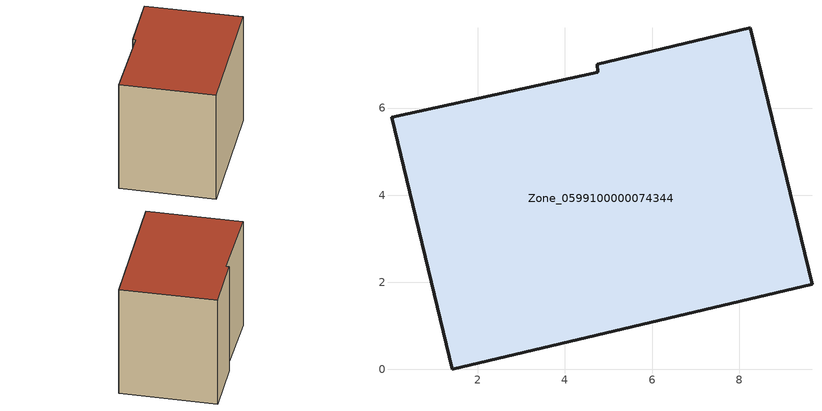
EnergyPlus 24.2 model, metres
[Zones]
Zone_0599100000074344
 floor ground (C_G): 0.02,5.79 4.75,6.82 4.74,7.01 8.26,7.85 9.67,1.96 1.41,0 z0
 wall outside (C_F): 9.67,1.96 8.26,7.85 4.74,7.01 4.75,6.82 0.02,5.79 1.41,0 9.67,1.96 z0:7.53
 roof outside (C_R): 4.75,6.82 0.02,5.79 1.41,0 9.67,1.96 8.26,7.85 4.74,7.01 z7.53
[BUILDING]
Pand.0599100000074344: North Axis=0; Terrain=City; Loads Convergence Tolerance Value=0.04; Temperature Convergence Tolerance Value=0.4; Solar Distribution=FullExterior; Maximum Number of Warmup Days=25; Minimum Number of Warmup Days=1
[Site:Location]
Rotterdam.The.Hague.AP_ZH_NLD Design_Conditions: Latitude=51.96; Longitude=4.45; Time Zone=1; Elevation=-4.5
[SITE:GROUNDTEMPERATURE:BUILDINGSURFACE]
18, 18, 18, 18, 18, 18, 18, 18, 18, 18, 18, 18
[MATERIAL] Thermal Absorptance=0.9; Solar Absorptance=0.7; Visible Absorptance=0.7
Name | Roughness | Thickness | Conductivity | Density | Specific Heat
G.TC.1965-1974 | MediumSmooth | 0.15 | 0.882353 | 540 | 1210
F.TC.1965-1974 | Rough | 0.3 | 0.697674 | 1920 | 840
R.TC.1965-1974 | MediumRough | 0.2 | 0.232558 | 1500 | 1000
[CONSTRUCTION]
C_G: G.TC.1965-1974
C_F: F.TC.1965-1974
C_R: R.TC.1965-1974
[ZONE]
Zone_0599100000074344: Type=1; Multiplier=1; Ceiling Height=Autocalculate; Volume=Autocalculate; Floor Area=autocalculate; Part of Total Floor Area=Yes
[ZONEINFILTRATION:DESIGNFLOWRATE]
Infil_Zone_0599100000074344: Zone or ZoneList or Space or SpaceList=Zone_0599100000074344; Schedule=AlwaysOn; Design Flow Rate Calculation Method=Flow/Area; Flow Rate per Floor Area=0.003; Constant Term Coefficient=1; Temperature Term Coefficient=0; Velocity Term Coefficient=0; Velocity Squared Term Coefficient=0
[HVACTEMPLATE:ZONE:IDEALLOADSAIRSYSTEM]
Zone_0599100000074344: Maximum Heating Supply Air Temperature=50; Minimum Cooling Supply Air Temperature=13; Maximum Heating Supply Air Humidity Ratio=0.0156; Minimum Cooling Supply Air Humidity Ratio=0.0077; Heating Limit=NoLimit; Cooling Limit=NoLimit; Dehumidification Control Type=ConstantSensibleHeatRatio; Cooling Sensible Heat Ratio=0.7; Dehumidification Setpoint=60; Humidification Control Type=None; Humidification Setpoint=30; Outdoor Air Method=None; Outdoor Air Flow Rate per Person=0.00944; Outdoor Air Flow Rate per Zone Floor Area=0; Outdoor Air Flow Rate per Zone=0; Demand Controlled Ventilation Type=None; Outdoor Air Economizer Type=NoEconomizer; Heat Recovery Type=None; Sensible Heat Recovery Effectiveness=0.7; Latent Heat Recovery Effectiveness=0.65
[ZONECONTROL:THERMOSTAT]
ThermostatControl_Zone_0599100000074344: Zone or ZoneList=Zone_0599100000074344; Control Type Schedule=DualSetpointControlType; Control 1=Thermostat_Zone_0599100000074344; Temperature Difference Between Cutout And Setpoint=0
[THERMOSTATSETPOINT:DUALSETPOINT]
Thermostat_Zone_0599100000074344: Heating Setpoint Temperature Schedule=HeatingSetpoint_Zone_0599100000074344; Cooling Setpoint Temperature Schedule=CoolingSetpoint_Zone_0599100000074344
[SCHEDULE:COMPACT]
HeatingSetpoint_Zone_0599100000074344: Through: 12/31, For: AllDays, Until: 24:00, 21
CoolingSetpoint_Zone_0599100000074344: Through: 12/31, For: AllDays, Until: 24:00, 24
DualSetpointControlType: Through: 12/31, For: AllDays, Until: 24:00, 4
AlwaysOn: Through: 12/31, For: AllDays, Until: 24:00, 1
